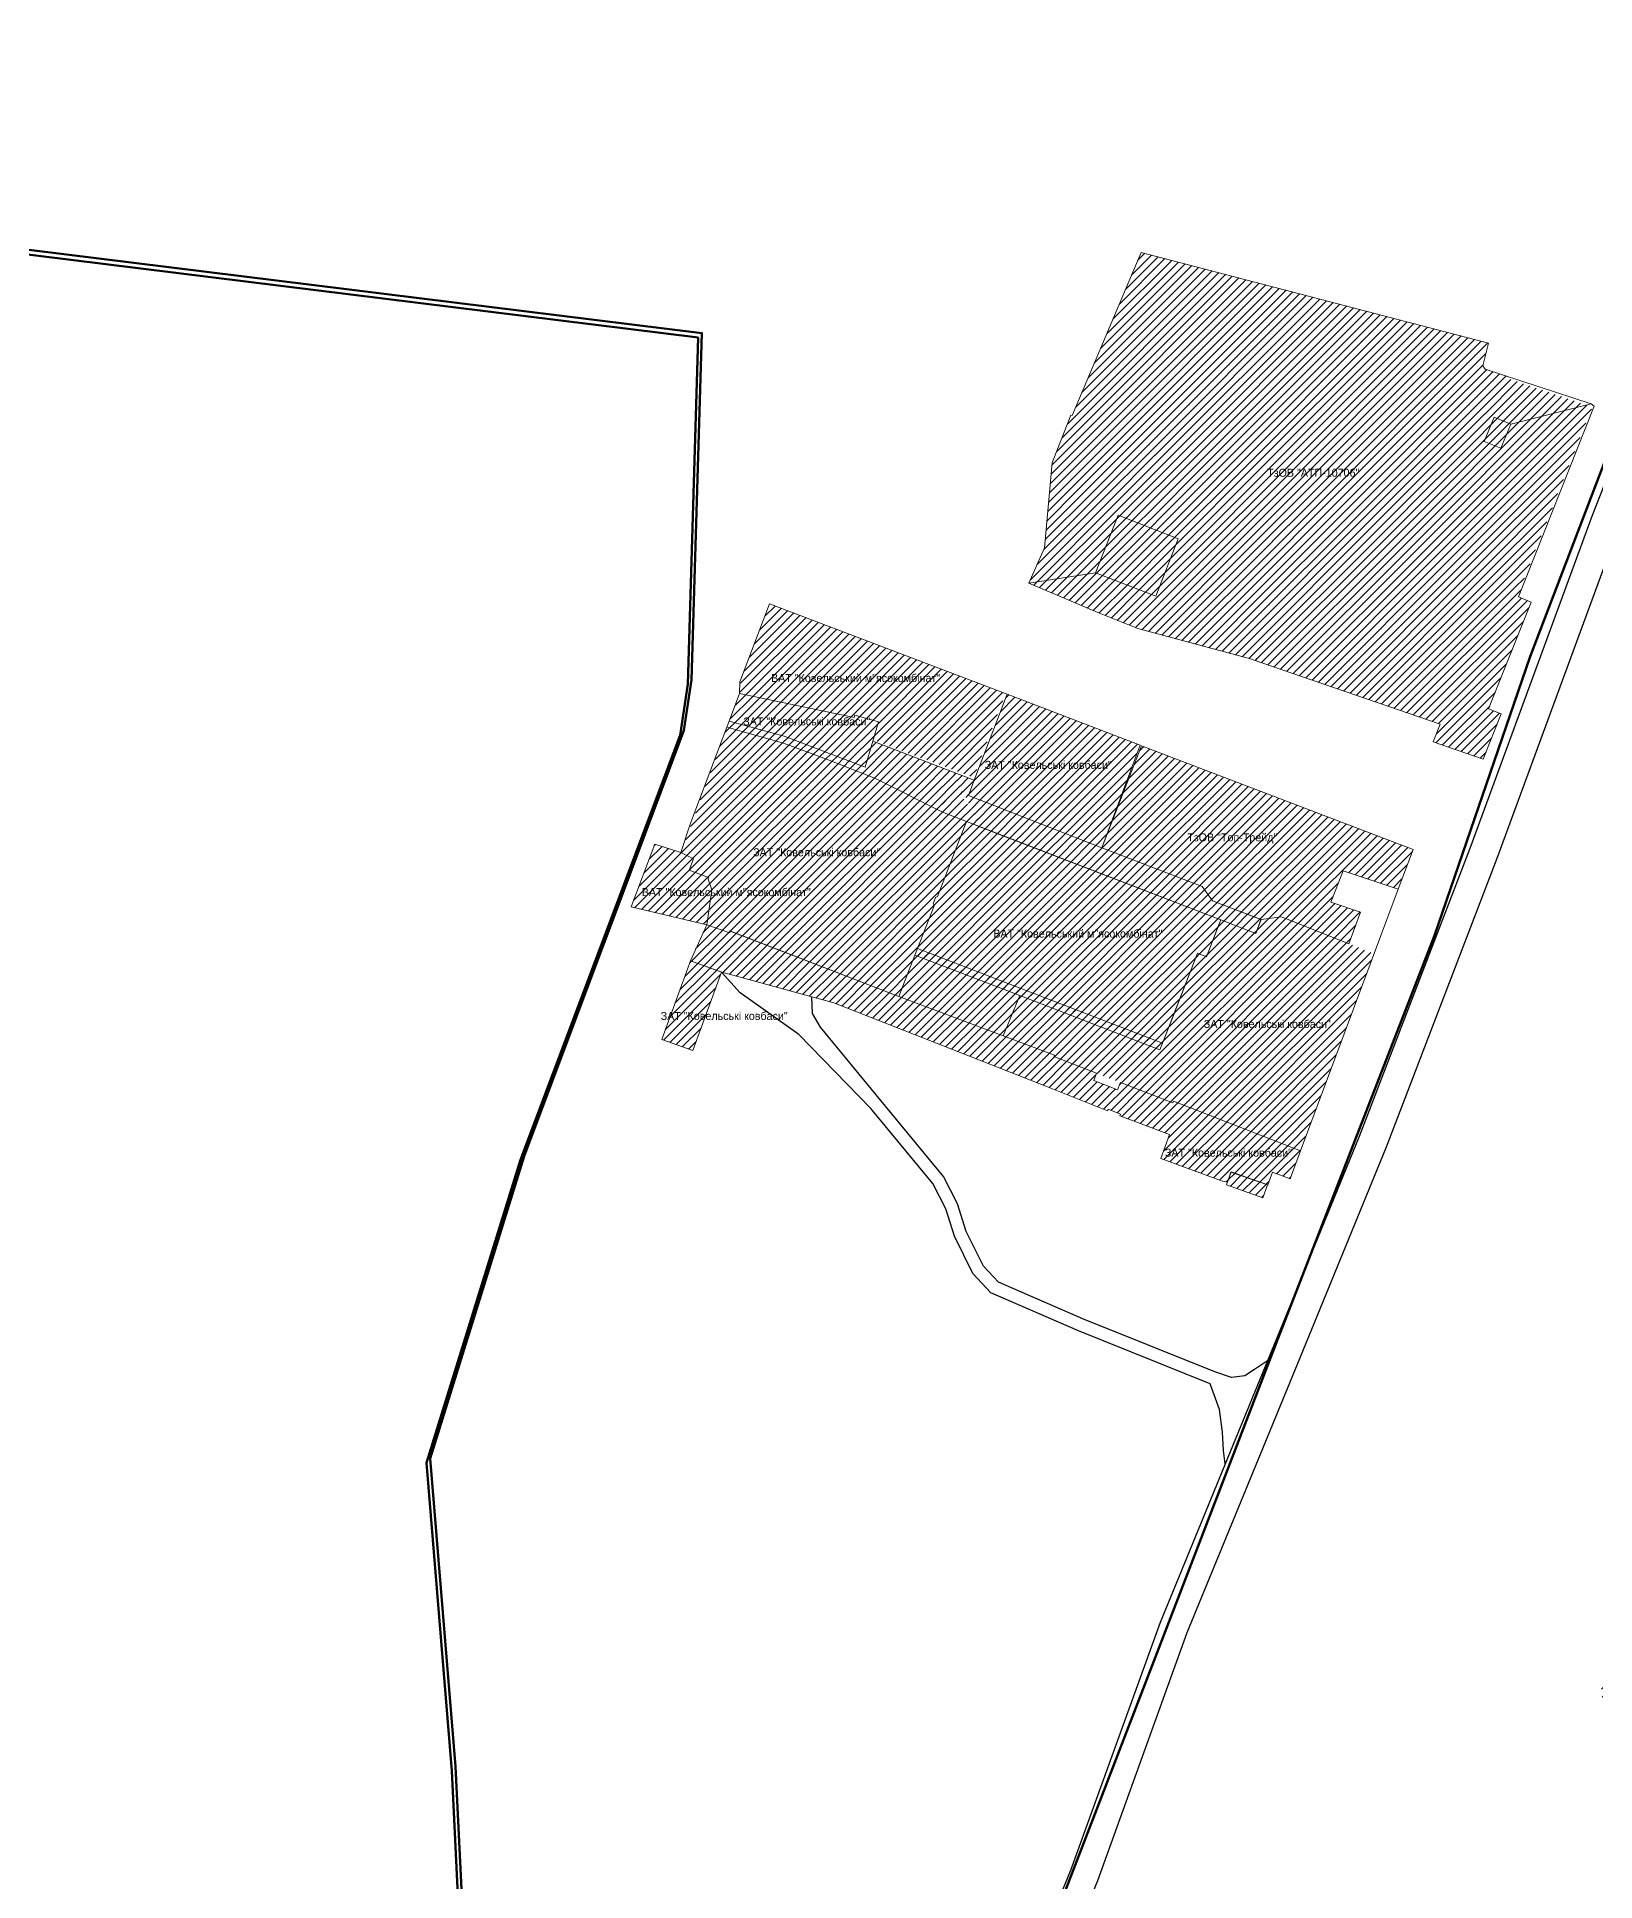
# Model space of a CAD drawing. Header units: millimetres. Extents: x 1378883 to 1389513, y 5662980 to 5673292.
# Drawn here: x 1381122 to 1382095, y 5664395 to 5665548 of the extents above; entities that cross this region are included whole.
import ezdxf
from ezdxf.enums import TextEntityAlignment as Align

# ---------------------------------------------------------------- set-up
doc = ezdxf.new("R2010")
doc.units = ezdxf.units.MM
for name, color, linetype in [('вулиці', 7, 'Continuous'), ('ВулНазва', 7, 'Continuous'), ('КартаСкан', 252, 'Continuous'), ('межа по генплану', 7, 'Continuous'), ('район', 6, 'Continuous')]:
    doc.layers.add(name, color=color, linetype=linetype)
picture_1 = doc.add_image_def('image1.tif', size_in_pixel=(29607, 29619))
pattern_1 = [(45, (2.4066, 2.8008), (-2.6516504294, 2.6516504294), [])]

msp = doc.modelspace()

# ---------------------------------------------------------------- hatches: boundary and pattern name
at = {"layer": 'вулиці', "lineweight": -2}
h = msp.add_hatch(dxfattribs=at)
h.set_pattern_fill('ANSI31', color=12, scale=30, style=0)
h.set_pattern_definition(pattern_1)
h.paths.add_polyline_path([(1381914.1, 5665386.1), (1381811.5, 5665412.9), (1381768.5, 5665310.9), (1381767.7, 5665311.2), (1381765.7, 5665306.1), (1381897.1, 5665257.8)])
h.paths.add_polyline_path([(1382043.1, 5665334.6), (1382026.6, 5665340), (1382025.1, 5665341.9), (1382028.6, 5665356.2), (1381914.1, 5665386.1), (1381897.1, 5665257.8), (1381967.4, 5665232)])
h.paths.add_polyline_path([(1381887, 5665271.4), (1381951.2, 5665271.4), (1381951.2, 5665279.1), (1381887, 5665279.1)], flags=9)
h = msp.add_hatch(dxfattribs=at)
h.set_pattern_fill('ANSI31', color=12, scale=30, style=0)
h.set_pattern_definition(pattern_1)
h.paths.add_polyline_path([(1382093.5, 5665316.3), (1382042.3, 5665333.6), (1381967.4, 5665232), (1382048.3, 5665202.3)])
h = msp.add_hatch(dxfattribs=at)
h.set_pattern_fill('ANSI31', color=12, scale=30, style=0)
h.set_pattern_definition(pattern_1)
h.paths.add_polyline_path([(1381825.6, 5665284.1), (1381765.7, 5665306.1), (1381757.1, 5665284.1), (1381756, 5665281.3), (1381754.9, 5665268.7), (1381814.9, 5665251.1)])
h.paths.add_polyline_path([(1381897.1, 5665257.8), (1381825.6, 5665284.1), (1381814.9, 5665251.1), (1381893.2, 5665228.1)])
h = msp.add_hatch(dxfattribs=at)
h.set_pattern_fill('ANSI31', color=12, scale=30, style=0)
h.set_pattern_definition(pattern_1)
h.paths.add_polyline_path([(1381797.2, 5665248.7), (1381812.2, 5665242.9), (1381814.9, 5665251.1), (1381754.9, 5665268.7), (1381751.2, 5665228.3), (1381741.4, 5665206.3), (1381783.1, 5665212.7)])
h.paths.add_polyline_path([(1381800.2, 5665206), (1381783.1, 5665212.7), (1381741.4, 5665206.3), (1381784.4, 5665187.8), (1381793.1, 5665184.3)])
h.paths.add_polyline_path([(1381890.2, 5665205.5), (1381893.2, 5665228.1), (1381814.9, 5665251.1), (1381812.2, 5665242.9), (1381834.8, 5665234), (1381820.7, 5665198), (1381800.2, 5665206), (1381793.1, 5665184.3), (1381809.5, 5665177.8), (1381818.6, 5665175.3)])
h.paths.add_polyline_path([(1381890.2, 5665205.5), (1381818.6, 5665175.3), (1381879.8, 5665158.9), (1381883.9, 5665157.6)])
h = msp.add_hatch(dxfattribs=at)
h.set_pattern_fill('ANSI31', color=12, scale=30, style=0)
h.set_pattern_definition(pattern_1)
h.paths.add_polyline_path([(1381967.4, 5665232), (1381897.1, 5665257.8), (1381883.9, 5665157.6), (1381886.4, 5665156.7), (1381906.8, 5665149.7)])
h.paths.add_polyline_path([(1382055.3, 5665194.4), (1382047.4, 5665197.6), (1382049.1, 5665202), (1381967.4, 5665232), (1381906.8, 5665149.7), (1381998.5, 5665118.1), (1381994, 5665107), (1382025.4, 5665096.3), (1382036.6, 5665124.5), (1382028.7, 5665127.6)])
h = msp.add_hatch(dxfattribs=at)
h.set_pattern_fill('ANSI31', color=12, scale=30, style=0)
h.set_pattern_definition(pattern_1)
h.paths.add_polyline_path([(1381797.2, 5665248.7), (1381783.1, 5665212.7), (1381820.7, 5665198), (1381834.8, 5665234)])
h = msp.add_hatch(dxfattribs=at)
h.set_pattern_fill('ANSI31', color=12, scale=30, style=0)
h.set_pattern_definition(pattern_1)
h.paths.add_polyline_path([(1381563.7, 5665152.2), (1381560.7, 5665142.2), (1381560.6, 5665137.2), (1381614.6, 5665126), (1381614.2, 5665180), (1381579.4, 5665193.2)])
h.paths.add_polyline_path([(1381614.2, 5665180), (1381614.6, 5665126), (1381632.3, 5665122.3), (1381632.7, 5665123.7), (1381647.5, 5665119.5), (1381645.4, 5665112.5), (1381697.2, 5665148.4)])
h.paths.add_polyline_path([(1381576.1, 5665143.2), (1381690, 5665143.2), (1381690, 5665151), (1381576.1, 5665151)], flags=9)
h.paths.add_polyline_path([(1381559.8, 5665116), (1381645.4, 5665116), (1381645.4, 5665123.8), (1381559.8, 5665123.8)], flags=9)
h = msp.add_hatch(dxfattribs=at)
h.set_pattern_fill('ANSI31', color=12, scale=30, style=0)
h.set_pattern_definition(pattern_1)
h.paths.add_polyline_path([(1381726.8, 5665137.2), (1381697.2, 5665148.4), (1381645.4, 5665112.5), (1381644.1, 5665108.2), (1381706.9, 5665084.8)])
h = msp.add_hatch(dxfattribs=at)
h.set_pattern_fill('ANSI31', color=12, scale=30, style=0)
h.set_pattern_definition(pattern_1)
h.paths.add_polyline_path([(1381560.6, 5665137.2), (1381554.1, 5665120), (1381588.5, 5665110.5), (1381639.2, 5665091.3), (1381643.9, 5665107.4), (1381647.5, 5665119.5), (1381632.7, 5665123.7), (1381632.3, 5665122.3)])
h.paths.add_polyline_path([(1381545.1, 5665116.2), (1381660.1, 5665116.2), (1381660.1, 5665123.7), (1381545.1, 5665123.7)], flags=9)
h = msp.add_hatch(dxfattribs=at)
h.set_pattern_fill('ANSI31', color=12, scale=30, style=0)
h.set_pattern_definition(pattern_1)
h.paths.add_polyline_path([(1381707.3, 5665083.1), (1381703.6, 5665073.6), (1381787.1, 5665040.9), (1381810.9, 5665104.9), (1381727.8, 5665136.8)])
h.paths.add_polyline_path([(1381696, 5665089.1), (1381811, 5665089.1), (1381811, 5665096.6), (1381696, 5665096.6)], flags=9)
h = msp.add_hatch(dxfattribs=at)
h.set_pattern_fill('ANSI31', color=12, scale=30, style=0)
h.set_pattern_definition(pattern_1)
h.paths.add_polyline_path([(1381668, 5665098.2), (1381643.9, 5665107.4), (1381639.2, 5665091.3), (1381588.5, 5665110.5), (1381554.1, 5665120), (1381552.7, 5665116.2), (1381588.1, 5665106.3), (1381614.9, 5665096.3), (1381645.5, 5665084.1), (1381683.7, 5665065)])
h.paths.add_polyline_path([(1381559.8, 5665116), (1381645.4, 5665116), (1381645.4, 5665123.8), (1381559.8, 5665123.8)], flags=9)
h = msp.add_hatch(dxfattribs=at)
h.set_pattern_fill('ANSI31', color=12, scale=30, style=0)
h.set_pattern_definition(pattern_1)
h.paths.add_polyline_path([(1381645.5, 5665084.1), (1381614.9, 5665096.3), (1381588.1, 5665106.3), (1381552.7, 5665116.2), (1381524, 5665038), (1381531.8, 5665033.9), (1381529.1, 5665026.8), (1381541.1, 5665022.2), (1381540.9, 5665021.3), (1381543.2, 5665014.6), (1381540.1, 5664992.9), (1381540.2, 5664992.9), (1381540.1, 5664992.8), (1381554.5, 5664987.8), (1381554.8, 5664988.8), (1381660.1, 5664948), (1381670.2, 5664973.8), (1381671.8, 5664978), (1381682.2, 5665004.6), (1381681.6, 5665005.9), (1381683.1, 5665009.8), (1381684.4, 5665010.4), (1381702.4, 5665057.3), (1381687.5, 5665063.1)])
h.paths.add_polyline_path([(1381565.9, 5665034.2), (1381651.6, 5665034.2), (1381651.6, 5665042.1), (1381565.9, 5665042.1)], flags=24)
h = msp.add_hatch(dxfattribs=at)
h.set_pattern_fill('ANSI31', color=2, scale=30, style=0)
h.set_pattern_definition(pattern_1)
h.paths.add_polyline_path([(1381849.6, 5665016.7), (1381856.2, 5665007.8), (1381886.5, 5664996), (1381899.3, 5664997.8), (1381941.3, 5664980.9), (1381948.7, 5665000.7), (1381930.2, 5665006.8), (1381937.9, 5665026.5), (1381972.2, 5665015.1), (1381981.5, 5665039.7), (1381811.8, 5665104.6), (1381787.1, 5665040.9)])
h.paths.add_polyline_path([(1381829.6, 5665042.4), (1381907.5, 5665042.4), (1381907.5, 5665051.2), (1381829.6, 5665051.2)], flags=24)
h = msp.add_hatch(dxfattribs=at)
h.set_pattern_fill('ANSI31', color=12, scale=30, style=0)
h.set_pattern_definition(pattern_1)
h.paths.add_polyline_path([(1381668, 5665098.2), (1381683.3, 5665065.8), (1381700.5, 5665075.4), (1381694.1, 5665088.1)])
h = msp.add_hatch(dxfattribs=at)
h.set_pattern_fill('ANSI31', color=12, scale=30, style=0)
h.set_pattern_definition(pattern_1)
h.paths.add_polyline_path([(1381735.2, 5665061.2), (1381703.6, 5665073.6), (1381707.3, 5665083.1), (1381694.1, 5665088.1), (1381711.2, 5665053.8), (1381722.5, 5665049.3), (1381738.1, 5665043.3)])
h = msp.add_hatch(dxfattribs=at)
h.set_pattern_fill('ANSI31', color=12, scale=30, style=0)
h.set_pattern_definition(pattern_1)
h.paths.add_polyline_path([(1381702.4, 5665057.3), (1381714.1, 5665052.8), (1381698.6, 5665074.3), (1381680.4, 5665066.7), (1381687.5, 5665063.1)])
h = msp.add_hatch(dxfattribs=at)
h.set_pattern_fill('ANSI31', color=12, scale=30, style=0)
h.set_pattern_definition(pattern_1)
h.paths.add_polyline_path([(1381722.5, 5665049.3), (1381702.4, 5665057.3), (1381684.4, 5665010.4), (1381683.1, 5665009.8), (1381681.6, 5665005.9), (1381682.2, 5665004.6), (1381671.8, 5664978), (1381670.2, 5664973.8), (1381660.1, 5664948), (1381725.3, 5664923.4), (1381735.8, 5664948.5), (1381823.3, 5664914.7), (1381831.3, 5664935.1), (1381846.8, 5664975), (1381852.4, 5664972.8), (1381858.9, 5664989.6), (1381861.4, 5664995.8)])
h.paths.add_polyline_path([(1381715, 5664983.4), (1381829, 5664983.4), (1381829, 5664991.3), (1381715, 5664991.3)], flags=24)
h = msp.add_hatch(dxfattribs=at)
h.set_pattern_fill('ANSI31', color=12, scale=30, style=0)
h.set_pattern_definition(pattern_1)
h.paths.add_polyline_path([(1381791.7, 5665039.1), (1381787.1, 5665040.9), (1381735.2, 5665061.2), (1381738.1, 5665043.3), (1381776, 5665028.7)])
h.paths.add_polyline_path([(1381791.7, 5665039.1), (1381776, 5665028.7), (1381819.5, 5665012), (1381842.4, 5665019.5)])
h.paths.add_polyline_path([(1381856.2, 5665007.8), (1381849.6, 5665016.7), (1381842.4, 5665019.5), (1381819.5, 5665012), (1381861.4, 5664995.8), (1381883.2, 5664987.4), (1381886.4, 5664996.1)])
h = msp.add_hatch(dxfattribs=at)
h.set_pattern_fill('ANSI31', color=12, scale=30, style=0)
h.set_pattern_definition(pattern_1)
h.paths.add_polyline_path([(1381540.1, 5664992.9), (1381543.2, 5665014.6), (1381540.9, 5665021.3), (1381541.1, 5665022.2), (1381529.1, 5665026.8), (1381531.8, 5665033.9), (1381524, 5665038), (1381507.6, 5665043.2), (1381492.8, 5665003.9)])
h.paths.add_polyline_path([(1381495.3, 5665009.4), (1381609.2, 5665009.4), (1381609.2, 5665017.2), (1381495.3, 5665017.2)], flags=9)
h = msp.add_hatch(dxfattribs=at)
h.set_pattern_fill('ANSI31', color=12, scale=30, style=0)
h.set_pattern_definition(pattern_1)
h.paths.add_polyline_path([(1381911.1, 5664851.6), (1381957.1, 5664974.6), (1381899.3, 5664997.8), (1381886.5, 5664996), (1381883.2, 5664987.4), (1381861.4, 5664995.8), (1381858.9, 5664989.6), (1381852.4, 5664972.8), (1381846.8, 5664975), (1381831.3, 5664935.1), (1381823.3, 5664914.7), (1381735.8, 5664948.5), (1381725.3, 5664923.4), (1381757.5, 5664911.3), (1381757.1, 5664910.4), (1381798.6, 5664894.2), (1381798.6, 5664894.3), (1381831.3, 5664881.6), (1381831.7, 5664882.5)])
h.paths.add_polyline_path([(1381832.9, 5664927.2), (1381947.9, 5664927.2), (1381947.9, 5664934.7), (1381832.9, 5664934.7)], flags=24)
h = msp.add_hatch(dxfattribs=at)
h.set_pattern_fill('ANSI31', color=12, scale=30, style=0)
h.set_pattern_definition(pattern_1)
h.paths.add_polyline_path([(1381627.4, 5664960.6), (1381554.8, 5664988.7), (1381554.5, 5664987.8), (1381540.2, 5664993.1), (1381530.3, 5664971.7), (1381530, 5664970.3), (1381549.5, 5664963.2), (1381619.5, 5664943.9), (1381627.4, 5664940.8)])
h = msp.add_hatch(dxfattribs=at)
h.set_pattern_fill('ANSI31', color=12, scale=30, style=0)
h.set_pattern_definition(pattern_1)
h.paths.add_polyline_path([(1381735.8, 5664948.5), (1381823.3, 5664914.7), (1381825, 5664918.8), (1381671.8, 5664978), (1381670.2, 5664973.8)])
h = msp.add_hatch(dxfattribs=at)
h.set_pattern_fill('ANSI31', color=12, scale=30, style=0)
h.set_pattern_definition(pattern_1)
h.paths.add_polyline_path([(1381549.3, 5664963.1), (1381529.9, 5664970.2), (1381512, 5664921.1), (1381531.4, 5664914.1)])
h.paths.add_polyline_path([(1381493.5, 5664932.2), (1381608.5, 5664932.2), (1381608.5, 5664939.7), (1381493.5, 5664939.7)], flags=9)
h = msp.add_hatch(dxfattribs=at)
h.set_pattern_fill('ANSI31', color=12, scale=30, style=0)
h.set_pattern_definition(pattern_1)
h.paths.add_polyline_path([(1381656.3, 5664949.4), (1381627.4, 5664960.6), (1381627.4, 5664940.8), (1381650.7, 5664931.7)])
h = msp.add_hatch(dxfattribs=at)
h.set_pattern_fill('ANSI31', color=12, scale=30, style=0)
h.set_pattern_definition(pattern_1)
h.paths.add_polyline_path([(1381675.9, 5664942), (1381660.1, 5664948), (1381656.3, 5664949.4), (1381650.7, 5664931.7), (1381667.5, 5664925.1)])
h = msp.add_hatch(dxfattribs=at)
h.set_pattern_fill('ANSI31', color=12, scale=30, style=0)
h.set_pattern_definition(pattern_1)
h.paths.add_polyline_path([(1381675.9, 5664942), (1381667.5, 5664925.1), (1381715.4, 5664906.3), (1381742.1, 5664917.1), (1381725.3, 5664923.4)])
h = msp.add_hatch(dxfattribs=at)
h.set_pattern_fill('ANSI31', color=12, scale=30, style=0)
h.set_pattern_definition(pattern_1)
h.paths.add_polyline_path([(1381911.1, 5664851.6), (1381883, 5664862.5), (1381842.9, 5664839.7), (1381862.4, 5664832.6), (1381865.6, 5664832), (1381867.9, 5664838.3), (1381890.7, 5664830.3), (1381893.6, 5664838.1), (1381904.6, 5664834)])
h.paths.add_polyline_path([(1381883, 5664862.5), (1381831.7, 5664882.5), (1381831.3, 5664881.6), (1381817, 5664887.1), (1381813.2, 5664867.7), (1381829.2, 5664861.7), (1381823.9, 5664846.7), (1381842.9, 5664839.7)])
h.paths.add_polyline_path([(1381817, 5664887.1), (1381798.6, 5664894.3), (1381796.8, 5664889.7), (1381781.9, 5664895.4), (1381783.7, 5664900), (1381757.1, 5664910.4), (1381757.5, 5664911.3), (1381742.1, 5664917.1), (1381715.4, 5664906.3), (1381755.2, 5664890.7), (1381790.6, 5664876.5), (1381791, 5664877.6), (1381798.7, 5664874.5), (1381798.3, 5664873.4), (1381813.2, 5664867.7)])
h.paths.add_polyline_path([(1381823.3, 5664846.6), (1381908.9, 5664846.6), (1381908.9, 5664854.4), (1381823.3, 5664854.4)], flags=9)
h = msp.add_hatch(dxfattribs=at)
h.set_pattern_fill('ANSI31', color=12, scale=30, style=0)
h.set_pattern_definition(pattern_1)
h.paths.add_polyline_path([(1381867.8, 5664838.2), (1381865.6, 5664832), (1381865.5, 5664832), (1381864.9, 5664830.3), (1381887.7, 5664822.2), (1381890.5, 5664830.2)])
h = msp.add_hatch(dxfattribs=at)
h.set_pattern_fill('ANSI31', color=12, scale=30, style=0)
h.set_pattern_definition(pattern_1)
h.paths.add_polyline_path([(1382120.5, 5664566.6), (1382097.6, 5664511.1), (1382153.1, 5664488.3), (1382176, 5664543.7)])
h.paths.add_polyline_path([(1382077.7, 5664519.5), (1382192.7, 5664519.5), (1382192.7, 5664527), (1382077.7, 5664527)], flags=9)

# ---------------------------------------------------------------- linework, layer by layer
at = {"layer": 'вулиці', "color": 7}
for points in [[(1382393.8, 5666031.8), (1382352.3, 5665919.8), (1382271.3, 5665702.8), (1382210.4, 5665548.7), (1382167.5, 5665437), (1382093.5, 5665248.5), (1382016.9, 5665040.5), (1381947.9, 5664860.4), (1381892.4, 5664724.9), (1381823.4, 5664556.8), (1381767.5, 5664401.8), (1381704.7, 5664249), (1381684.4, 5664208.6), (1381663.6, 5664173.7), (1381648.4, 5664152.9), (1381587.7, 5664086.4), (1381496.7, 5663985.6), (1381459.1, 5663948.4), (1381370.8, 5663856.2), (1381324, 5663784.1), (1381244.5, 5663651.5)], [(1382412.2, 5666029.5), (1382369.1, 5665913.5), (1382288.1, 5665696.4), (1382227.2, 5665542.2), (1382184.3, 5665430.5), (1382110.3, 5665242.1), (1382033.8, 5665034.2), (1381964.7, 5664853.7), (1381909, 5664718.1), (1381840.2, 5664550.4), (1381784.3, 5664395.3), (1381721.1, 5664241.6), (1381700.2, 5664199.9), (1381678.6, 5664163.7), (1381662.3, 5664141.5), (1381601, 5664074.3), (1381509.7, 5663973.2), (1381471.9, 5663935.8), (1381385, 5663844.9), (1381339.3, 5663774.6), (1381259.9, 5663642.3)], [(1381864.1, 5664656), (1381863.1, 5664664.2), (1381862.4, 5664675.8), (1381860.5, 5664689.9), (1381854.8, 5664706), (1381772.5, 5664739), (1381717.7, 5664762.8), (1381706.4, 5664774.9), (1381694.9, 5664798.1), (1381689.5, 5664815.2), (1381681.3, 5664831), (1381642.7, 5664877.9), (1381597.6, 5664924.2), (1381560.9, 5664950.2), (1381549.3, 5664963.1)], [(1381890.5, 5664720.3), (1381882.4, 5664714.9), (1381876.3, 5664710.9), (1381868, 5664709.9), (1381857.6, 5664713.5), (1381775.6, 5664746.4), (1381722.4, 5664769.5), (1381713, 5664779.5), (1381702.3, 5664801.1), (1381696.9, 5664818.3), (1381688, 5664835.4), (1381648.9, 5664883), (1381611.1, 5664928.8), (1381606.1, 5664937.3), (1381605.8, 5664947.7)]]:
    msp.add_lwpolyline(points, dxfattribs=at)
at = {"layer": 'ВулНазва', "color": 7, "lineweight": 9}
for points in [[(1382094.7, 5665316.7), (1382047.4, 5665197.6), (1382055.3, 5665194.4), (1382028.7, 5665127.6), (1382036.6, 5665124.5), (1382025.4, 5665096.3), (1381994, 5665107), (1381998.5, 5665118.1), (1381886.4, 5665156.7), (1381879.8, 5665158.9), (1381809.5, 5665177.8), (1381784.4, 5665187.8), (1381741.4, 5665206.3), (1381783.1, 5665212.7), (1381820.7, 5665198), (1381834.8, 5665234), (1381797.2, 5665248.7), (1381783.1, 5665212.7), (1381741.4, 5665206.3), (1381751.2, 5665228.3), (1381756, 5665281.3), (1381757.1, 5665284.1), (1381767.7, 5665311.2), (1381768.5, 5665310.9), (1381811.5, 5665412.9), (1382028.6, 5665356.2), (1382025.1, 5665341.9), (1382026.6, 5665340), (1382092.8, 5665318.2), (1382042.6, 5665305.6), (1382032.1, 5665309.9), (1382025.9, 5665294.8), (1382036.4, 5665290.5), (1382042.6, 5665305.6), (1382092.8, 5665318.2), (1382094.7, 5665316.7)], [(1381579.4, 5665193.2), (1381727.8, 5665136.8), (1381707.3, 5665083.1), (1381643.9, 5665107.4), (1381647.5, 5665119.5), (1381632.7, 5665123.7), (1381632.3, 5665122.3), (1381560.6, 5665137.2), (1381560.8, 5665144.6), (1381579.4, 5665193.2)], [(1381560.6, 5665137.2), (1381632.3, 5665122.3), (1381632.7, 5665123.7), (1381647.5, 5665119.5), (1381643.9, 5665107.4), (1381639.2, 5665091.3), (1381588.5, 5665110.5), (1381554.1, 5665120), (1381560.6, 5665137.2)], [(1381727.8, 5665136.8), (1381810.9, 5665104.9), (1381787.1, 5665040.9), (1381703.6, 5665073.6), (1381707.3, 5665083.1), (1381727.8, 5665136.8)], [(1381552.7, 5665116.2), (1381588.1, 5665106.3), (1381614.9, 5665096.3), (1381645.5, 5665084.1), (1381687.5, 5665063.1), (1381702.4, 5665057.3), (1381684.4, 5665010.4), (1381683.1, 5665009.8), (1381681.6, 5665005.9), (1381682.2, 5665004.6), (1381671.8, 5664978), (1381670.2, 5664973.8), (1381660.1, 5664948), (1381554.8, 5664988.8), (1381554.5, 5664987.8), (1381540.1, 5664992.8), (1381543.2, 5665014.6), (1381540.9, 5665021.3), (1381541.1, 5665022.2), (1381529.1, 5665026.8), (1381531.8, 5665033.9), (1381524, 5665038), (1381529.7, 5665055.7), (1381552.7, 5665116.2)], [(1381886.4, 5664996.1), (1381883.2, 5664987.4), (1381861.4, 5664995.8), (1381722.5, 5665049.3), (1381702.4, 5665057.3), (1381687.5, 5665063.1), (1381645.5, 5665084.1), (1381614.9, 5665096.3), (1381588.1, 5665106.3), (1381552.6, 5665116.2), (1381554.1, 5665120), (1381588.5, 5665110.5), (1381639.2, 5665091.3), (1381643.9, 5665107.4), (1381707.3, 5665083.1), (1381703.6, 5665073.6), (1381787.1, 5665040.9), (1381849.6, 5665016.7), (1381856.2, 5665007.8), (1381886.4, 5664996.1)], [(1381811.8, 5665104.6), (1381981.5, 5665039.7), (1381972.2, 5665015.1), (1381937.9, 5665026.5), (1381930.2, 5665006.8), (1381948.7, 5665000.7), (1381941.3, 5664980.9), (1381899.3, 5664997.8), (1381886.5, 5664996), (1381856.2, 5665007.8), (1381849.6, 5665016.7), (1381787.1, 5665040.9), (1381811.8, 5665104.6)], [(1381702.4, 5665057.3), (1381861.4, 5664995.8), (1381852.4, 5664972.8), (1381846.8, 5664975), (1381825, 5664918.8), (1381671.8, 5664978), (1381682.2, 5665004.6), (1381681.6, 5665005.9), (1381683.1, 5665009.8), (1381684.4, 5665010.4), (1381702.4, 5665057.3)], [(1381507.6, 5665043.2), (1381524, 5665038), (1381531.8, 5665033.9), (1381529.1, 5665026.8), (1381541.1, 5665022.2), (1381540.9, 5665021.3), (1381543.2, 5665014.6), (1381540.1, 5664992.8), (1381540.1, 5664992.8), (1381492.8, 5665003.9), (1381507.6, 5665043.2)], [(1381861.4, 5664995.8), (1381883.2, 5664987.4), (1381886.5, 5664996), (1381899.3, 5664997.8), (1381941.3, 5664980.9), (1381948.7, 5665000.7), (1381930.2, 5665006.8), (1381937.9, 5665026.5), (1381972.2, 5665015.1), (1381911.1, 5664851.6), (1381831.7, 5664882.5), (1381831.3, 5664881.6), (1381798.6, 5664894.3), (1381796.8, 5664889.7), (1381781.9, 5664895.4), (1381783.7, 5664900), (1381757.1, 5664910.4), (1381757.5, 5664911.3), (1381725.3, 5664923.4), (1381735.8, 5664948.5), (1381823.3, 5664914.7), (1381831.3, 5664935.1), (1381846.8, 5664975), (1381852.4, 5664972.8), (1381858.9, 5664989.6), (1381861.4, 5664995.8)], [(1381540.1, 5664992.8), (1381540.1, 5664992.8), (1381554.5, 5664987.8), (1381554.5, 5664988.9), (1381660.1, 5664948), (1381725.3, 5664923.4), (1381757.5, 5664911.3), (1381757.1, 5664910.4), (1381783.7, 5664900), (1381781.9, 5664895.4), (1381796.8, 5664889.7), (1381798.6, 5664894.3), (1381831.3, 5664881.6), (1381831.7, 5664882.5), (1381911.1, 5664851.6), (1381904.6, 5664834), (1381893.6, 5664838.1), (1381890.7, 5664830.3), (1381867.9, 5664838.3), (1381865.6, 5664832), (1381862.4, 5664832.6), (1381823.9, 5664846.7), (1381829.2, 5664861.7), (1381798.3, 5664873.4), (1381798.7, 5664874.5), (1381791, 5664877.6), (1381790.6, 5664876.5), (1381755.2, 5664890.7), (1381619.5, 5664943.9), (1381549.5, 5664963.2), (1381530, 5664970.3), (1381540.1, 5664992.8)], [(1381671.8, 5664978), (1381825, 5664918.8), (1381823.3, 5664914.7), (1381735.8, 5664948.5), (1381670.2, 5664973.8), (1381671.8, 5664978)], [(1381512, 5664921.1), (1381529.9, 5664970.2), (1381549.3, 5664963.1), (1381531.4, 5664914.1), (1381512, 5664921.1)], [(1381864.9, 5664830.3), (1381867.7, 5664838.2), (1381890.5, 5664830.2), (1381887.7, 5664822.2), (1381864.9, 5664830.3)]]:
    msp.add_lwpolyline(points, close=True, dxfattribs=at)
at = {"layer": 'межа по генплану', "color": 5, "lineweight": 70}
msp.add_lwpolyline([(1381397.3, 5664123.1), (1381380.8, 5664464.1), (1381364.9, 5664656.5), (1381423.8, 5664845.9), (1381523.4, 5665111.3), (1381528.2, 5665143.1), (1381534.7, 5665359.7), (1380249.2, 5665518.8)], dxfattribs=at)
msp.add_lwpolyline([(1381397.3, 5664123.1), (1381380.8, 5664464.1), (1381364.9, 5664656.5), (1381423.8, 5664845.9), (1381523.4, 5665111.3), (1381528.2, 5665143.1), (1381534.7, 5665359.7), (1380249.2, 5665518.8)], dxfattribs=at)
at = {"layer": 'межа по генплану', "color": 3, "lineweight": 70}
msp.add_lwpolyline([(1381397.3, 5664123.1), (1381380.8, 5664464.1), (1381364.9, 5664656.5), (1381423.8, 5664845.9), (1381523.4, 5665111.3), (1381528.2, 5665143.1), (1381534.7, 5665359.7), (1380249.2, 5665518.8)], dxfattribs=at)
msp.add_lwpolyline([(1381397.3, 5664123.1), (1381380.8, 5664464.1), (1381364.9, 5664656.5), (1381423.8, 5664845.9), (1381523.4, 5665111.3), (1381528.2, 5665143.1), (1381534.7, 5665359.7), (1380249.2, 5665518.8)], dxfattribs=at)
msp.add_lwpolyline([(1381397.3, 5664123.1), (1381380.8, 5664464.1), (1381364.9, 5664656.5), (1381423.8, 5664845.9), (1381523.4, 5665111.3), (1381528.2, 5665143.1), (1381534.7, 5665359.7), (1380249.2, 5665518.8)], dxfattribs=at)
at = {"layer": 'межа по генплану', "color": 2, "lineweight": 70}
msp.add_lwpolyline([(1381397.3, 5664123.1), (1381380.8, 5664464.1), (1381364.9, 5664656.5), (1381423.8, 5664845.9), (1381523.4, 5665111.3), (1381528.2, 5665143.1), (1381534.7, 5665359.7), (1380249.2, 5665518.8)], dxfattribs=at)
at = {"layer": 'межа по генплану', "color": 1, "lineweight": 70}
msp.add_lwpolyline([(1381399.7, 5664125.9), (1381383.2, 5664466.9), (1381367.3, 5664659.3), (1381426.2, 5664848.7), (1381525.8, 5665114.1), (1381530.6, 5665145.9), (1381537.1, 5665362.5), (1380251.6, 5665521.6)], dxfattribs=at)
at = {"layer": 'район', "color": 6, "lineweight": 100}
msp.add_lwpolyline([(1382781.9, 5667057.9), (1382656.6, 5666725.7), (1382577.6, 5666520.7), (1382562.5, 5666478.8), (1382553.9, 5666454.6), (1382503.8, 5666321.4), (1382462.5, 5666211.5), (1382395.9, 5666045.5), (1382161, 5665439.1), (1382147.1, 5665402.5), (1382120.6, 5665333), (1382054.7, 5665160.4), (1381994.8, 5664986.1), (1381895.8, 5664730.8), (1381820.5, 5664535.3), (1381733.5, 5664309.5), (1381710, 5664252), (1381682.3, 5664184), (1381432.6, 5663902.1), (1381368.5, 5663823.1), (1381354.9, 5663795.1)], dxfattribs=at)

# ---------------------------------------------------------------- texts
at = {"layer": 'ВулНазва', "color": 7, "lineweight": 9}
for s, p in [('ТзОВ "АТП-10706"', (1381919.1, 5665275.2)), ('ВАТ "Ковельський м"ясокомбінат"', (1381633.1, 5665147.1)), ('ЗАТ "Ковельські ковбаси"', (1381602.6, 5665119.9)), ('ЗАТ "Ковельські ковбаси"', (1381753.5, 5665092.8)), ('ТзОВ "Топ-Трейд"', (1381868.5, 5665046.8)), ('ЗАТ "Ковельські ковбаси"', (1381608.8, 5665038.2)), ('ВАТ "Ковельський м"ясокомбінат"', (1381552.3, 5665013.3)), ('ВАТ "Ковельський м"ясокомбінат"', (1381772, 5664987.4)), ('ЗАТ "Ковельські ковбаси"', (1381551, 5664935.9)), ('ЗАТ "Ковельські ковбаси"', (1381890.4, 5664930.9)), ('ЗАТ "Ковельські ковбаси"', (1381866.1, 5664850.5))]:
    msp.add_text(s, height=5, dxfattribs=at).set_placement(p, align=Align.MIDDLE)

# ---------------------------------------------------------------- pictures from other files: only their frames are drawn
at = {"layer": 'КартаСкан'}
image = msp.add_image(picture_1, insert=(1378952, 5663192.3), size_in_units=(10026.9, 10031), rotation=0.39543, dxfattribs=at)
image.dxf.flags = 15

doc.saveas('drawing.dxf')
